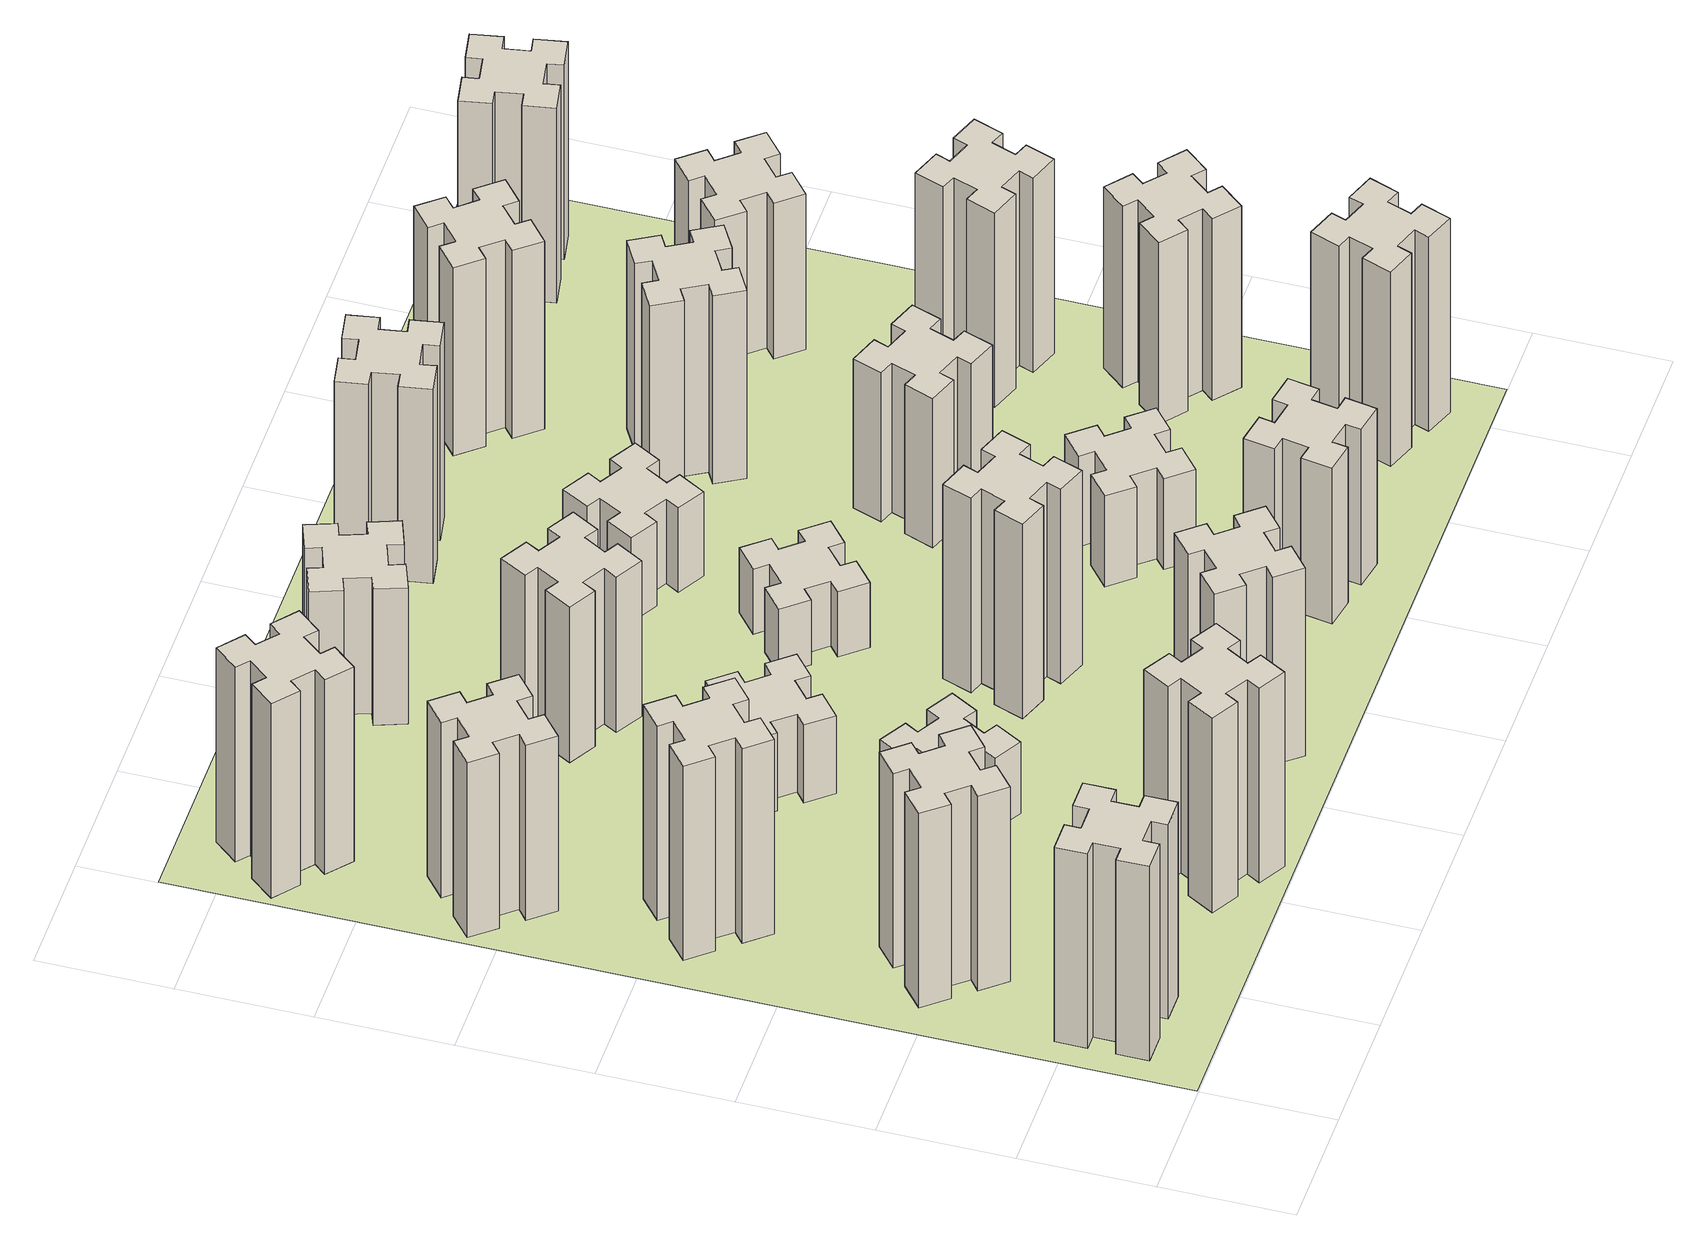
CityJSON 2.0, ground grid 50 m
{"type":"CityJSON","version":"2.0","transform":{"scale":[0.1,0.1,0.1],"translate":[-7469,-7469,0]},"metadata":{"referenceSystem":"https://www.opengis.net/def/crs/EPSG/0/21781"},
"CityObjects":{
"building1":{"type":"Building","attributes":{"class":"1000","function":"1000","usage":"1000","yearOfConstruction":2016,"roofType":"1000","measuredHeight":90,"storeysAboveGround":30,"storeysBelowGround":0},"geometry":[{"type":"Solid","lod":"1","boundaries":[[[[0,1,2,3,4,5,6,7,8,9,10,11,12,13,14,15,16,17,18,19]],[[17,16,20,21]],[[16,15,22,20]],[[15,14,23,22]],[[14,13,24,23]],[[13,12,25,24]],[[12,11,26,25]],[[11,10,27,26]],[[10,9,28,27]],[[9,8,29,28]],[[8,7,30,29]],[[7,6,31,30]],[[6,5,32,31]],[[5,4,33,32]],[[4,3,34,33]],[[3,2,35,34]],[[2,1,36,35]],[[1,0,37,36]],[[0,19,38,37]],[[19,18,39,38]],[[18,17,21,39]],[[24,25,26,27,28,29,30,31,32,33,34,35,36,37,38,39,21,20,22,23]]]]}]},
"building2":{"type":"Building","attributes":{"class":"1000","function":"1000","usage":"1000","yearOfConstruction":2016,"roofType":"1000","measuredHeight":90,"storeysAboveGround":30,"storeysBelowGround":0},"geometry":[{"type":"Solid","lod":"1","boundaries":[[[[40,41,42,43,44,45,46,47,48,49,50,51,52,53,54,55,56,57,58,59]],[[57,56,60,61]],[[56,55,62,60]],[[55,54,63,62]],[[54,53,64,63]],[[53,52,65,64]],[[52,51,66,65]],[[51,50,67,66]],[[50,49,68,67]],[[49,48,69,68]],[[48,47,70,69]],[[47,46,71,70]],[[46,45,72,71]],[[45,44,73,72]],[[44,43,74,73]],[[43,42,75,74]],[[42,41,76,75]],[[41,40,77,76]],[[40,59,78,77]],[[59,58,79,78]],[[58,57,61,79]],[[64,65,66,67,68,69,70,71,72,73,74,75,76,77,78,79,61,60,62,63]]]]}]},
"building3":{"type":"Building","attributes":{"class":"1000","function":"1000","usage":"1000","yearOfConstruction":2016,"roofType":"1000","measuredHeight":90,"storeysAboveGround":30,"storeysBelowGround":0},"geometry":[{"type":"Solid","lod":"1","boundaries":[[[[80,81,82,83,84,85,86,87,88,89,90,91,92,93,94,95,96,97,98,99]],[[97,96,100,101]],[[96,95,102,100]],[[95,94,103,102]],[[94,93,104,103]],[[93,92,105,104]],[[92,91,106,105]],[[91,90,107,106]],[[90,89,108,107]],[[89,88,109,108]],[[88,87,110,109]],[[87,86,111,110]],[[86,85,112,111]],[[85,84,113,112]],[[84,83,114,113]],[[83,82,115,114]],[[82,81,116,115]],[[81,80,117,116]],[[80,99,118,117]],[[99,98,119,118]],[[98,97,101,119]],[[104,105,106,107,108,109,110,111,112,113,114,115,116,117,118,119,101,100,102,103]]]]}]},
"building4":{"type":"Building","attributes":{"class":"1000","function":"1000","usage":"1000","yearOfConstruction":2016,"roofType":"1000","measuredHeight":81,"storeysAboveGround":30,"storeysBelowGround":0},"geometry":[{"type":"Solid","lod":"1","boundaries":[[[[120,121,122,123,124,125,126,127,128,129,130,131,132,133,134,135,136,137,138,139]],[[137,136,140,141]],[[136,135,142,140]],[[135,134,143,142]],[[134,133,144,143]],[[133,132,145,144]],[[132,131,146,145]],[[131,130,147,146]],[[130,129,148,147]],[[129,128,149,148]],[[128,127,150,149]],[[127,126,151,150]],[[126,125,152,151]],[[125,124,153,152]],[[124,123,154,153]],[[123,122,155,154]],[[122,121,156,155]],[[121,120,157,156]],[[120,139,158,157]],[[139,138,159,158]],[[138,137,141,159]],[[144,145,146,147,148,149,150,151,152,153,154,155,156,157,158,159,141,140,142,143]]]]}]},
"building5":{"type":"Building","attributes":{"class":"1000","function":"1000","usage":"1000","yearOfConstruction":2016,"roofType":"1000","measuredHeight":90,"storeysAboveGround":30,"storeysBelowGround":0},"geometry":[{"type":"Solid","lod":"1","boundaries":[[[[160,161,162,163,164,165,166,167,168,169,170,171,172,173,174,175,176,177,178,179]],[[177,176,180,181]],[[176,175,182,180]],[[175,174,183,182]],[[174,173,184,183]],[[173,172,185,184]],[[172,171,186,185]],[[171,170,187,186]],[[170,169,188,187]],[[169,168,189,188]],[[168,167,190,189]],[[167,166,191,190]],[[166,165,192,191]],[[165,164,193,192]],[[164,163,194,193]],[[163,162,195,194]],[[162,161,196,195]],[[161,160,197,196]],[[160,179,198,197]],[[179,178,199,198]],[[178,177,181,199]],[[184,185,186,187,188,189,190,191,192,193,194,195,196,197,198,199,181,180,182,183]]]]}]},
"building6":{"type":"Building","attributes":{"class":"1000","function":"1000","usage":"1000","yearOfConstruction":2016,"roofType":"1000","measuredHeight":90,"storeysAboveGround":30,"storeysBelowGround":0},"geometry":[{"type":"Solid","lod":"1","boundaries":[[[[200,201,202,203,204,205,206,207,208,209,210,211,212,213,214,215,216,217,218,219]],[[217,216,220,221]],[[216,215,222,220]],[[215,214,223,222]],[[214,213,224,223]],[[213,212,225,224]],[[212,211,226,225]],[[211,210,227,226]],[[210,209,228,227]],[[209,208,229,228]],[[208,207,230,229]],[[207,206,231,230]],[[206,205,232,231]],[[205,204,233,232]],[[204,203,234,233]],[[203,202,235,234]],[[202,201,236,235]],[[201,200,237,236]],[[200,219,238,237]],[[219,218,239,238]],[[218,217,221,239]],[[224,225,226,227,228,229,230,231,232,233,234,235,236,237,238,239,221,220,222,223]]]]}]},
"building7":{"type":"Building","attributes":{"class":"1000","function":"1000","usage":"1000","yearOfConstruction":2016,"roofType":"1000","measuredHeight":33,"storeysAboveGround":30,"storeysBelowGround":0},"geometry":[{"type":"Solid","lod":"1","boundaries":[[[[240,241,242,243,244,245,246,247,248,249,250,251,252,253,254,255,256,257,258,259]],[[257,256,260,261]],[[256,255,262,260]],[[255,254,263,262]],[[254,253,264,263]],[[253,252,265,264]],[[252,251,266,265]],[[251,250,267,266]],[[250,249,268,267]],[[249,248,269,268]],[[248,247,270,269]],[[247,246,271,270]],[[246,245,272,271]],[[245,244,273,272]],[[244,243,274,273]],[[243,242,275,274]],[[242,241,276,275]],[[241,240,277,276]],[[240,259,278,277]],[[259,258,279,278]],[[258,257,261,279]],[[264,265,266,267,268,269,270,271,272,273,274,275,276,277,278,279,261,260,262,263]]]]}]},
"building8":{"type":"Building","attributes":{"class":"1000","function":"1000","usage":"1000","yearOfConstruction":2016,"roofType":"1000","measuredHeight":36,"storeysAboveGround":30,"storeysBelowGround":0},"geometry":[{"type":"Solid","lod":"1","boundaries":[[[[280,281,282,283,284,285,286,287,288,289,290,291,292,293,294,295,296,297,298,299]],[[297,296,300,301]],[[296,295,302,300]],[[295,294,303,302]],[[294,293,304,303]],[[293,292,305,304]],[[292,291,306,305]],[[291,290,307,306]],[[290,289,308,307]],[[289,288,309,308]],[[288,287,310,309]],[[287,286,311,310]],[[286,285,312,311]],[[285,284,313,312]],[[284,283,314,313]],[[283,282,315,314]],[[282,281,316,315]],[[281,280,317,316]],[[280,299,318,317]],[[299,298,319,318]],[[298,297,301,319]],[[304,305,306,307,308,309,310,311,312,313,314,315,316,317,318,319,301,300,302,303]]]]}]},
"building9":{"type":"Building","attributes":{"class":"1000","function":"1000","usage":"1000","yearOfConstruction":2016,"roofType":"1000","measuredHeight":87,"storeysAboveGround":30,"storeysBelowGround":0},"geometry":[{"type":"Solid","lod":"1","boundaries":[[[[320,321,322,323,324,325,326,327,328,329,330,331,332,333,334,335,336,337,338,339]],[[337,336,340,341]],[[336,335,342,340]],[[335,334,343,342]],[[334,333,344,343]],[[333,332,345,344]],[[332,331,346,345]],[[331,330,347,346]],[[330,329,348,347]],[[329,328,349,348]],[[328,327,350,349]],[[327,326,351,350]],[[326,325,352,351]],[[325,324,353,352]],[[324,323,354,353]],[[323,322,355,354]],[[322,321,356,355]],[[321,320,357,356]],[[320,339,358,357]],[[339,338,359,358]],[[338,337,341,359]],[[344,345,346,347,348,349,350,351,352,353,354,355,356,357,358,359,341,340,342,343]]]]}]},
"building10":{"type":"Building","attributes":{"class":"1000","function":"1000","usage":"1000","yearOfConstruction":2016,"roofType":"1000","measuredHeight":72,"storeysAboveGround":30,"storeysBelowGround":0},"geometry":[{"type":"Solid","lod":"1","boundaries":[[[[360,361,362,363,364,365,366,367,368,369,370,371,372,373,374,375,376,377,378,379]],[[377,376,380,381]],[[376,375,382,380]],[[375,374,383,382]],[[374,373,384,383]],[[373,372,385,384]],[[372,371,386,385]],[[371,370,387,386]],[[370,369,388,387]],[[369,368,389,388]],[[368,367,390,389]],[[367,366,391,390]],[[366,365,392,391]],[[365,364,393,392]],[[364,363,394,393]],[[363,362,395,394]],[[362,361,396,395]],[[361,360,397,396]],[[360,379,398,397]],[[379,378,399,398]],[[378,377,381,399]],[[384,385,386,387,388,389,390,391,392,393,394,395,396,397,398,399,381,380,382,383]]]]}]},
"building11":{"type":"Building","attributes":{"class":"1000","function":"1000","usage":"1000","yearOfConstruction":2016,"roofType":"1000","measuredHeight":63,"storeysAboveGround":30,"storeysBelowGround":0},"geometry":[{"type":"Solid","lod":"1","boundaries":[[[[400,401,402,403,404,405,406,407,408,409,410,411,412,413,414,415,416,417,418,419]],[[417,416,420,421]],[[416,415,422,420]],[[415,414,423,422]],[[414,413,424,423]],[[413,412,425,424]],[[412,411,426,425]],[[411,410,427,426]],[[410,409,428,427]],[[409,408,429,428]],[[408,407,430,429]],[[407,406,431,430]],[[406,405,432,431]],[[405,404,433,432]],[[404,403,434,433]],[[403,402,435,434]],[[402,401,436,435]],[[401,400,437,436]],[[400,419,438,437]],[[419,418,439,438]],[[418,417,421,439]],[[424,425,426,427,428,429,430,431,432,433,434,435,436,437,438,439,421,420,422,423]]]]}]},
"building12":{"type":"Building","attributes":{"class":"1000","function":"1000","usage":"1000","yearOfConstruction":2016,"roofType":"1000","measuredHeight":90,"storeysAboveGround":30,"storeysBelowGround":0},"geometry":[{"type":"Solid","lod":"1","boundaries":[[[[440,441,442,443,444,445,446,447,448,449,450,451,452,453,454,455,456,457,458,459]],[[457,456,460,461]],[[456,455,462,460]],[[455,454,463,462]],[[454,453,464,463]],[[453,452,465,464]],[[452,451,466,465]],[[451,450,467,466]],[[450,449,468,467]],[[449,448,469,468]],[[448,447,470,469]],[[447,446,471,470]],[[446,445,472,471]],[[445,444,473,472]],[[444,443,474,473]],[[443,442,475,474]],[[442,441,476,475]],[[441,440,477,476]],[[440,459,478,477]],[[459,458,479,478]],[[458,457,461,479]],[[464,465,466,467,468,469,470,471,472,473,474,475,476,477,478,479,461,460,462,463]]]]}]},
"building13":{"type":"Building","attributes":{"class":"1000","function":"1000","usage":"1000","yearOfConstruction":2016,"roofType":"1000","measuredHeight":30,"storeysAboveGround":30,"storeysBelowGround":0},"geometry":[{"type":"Solid","lod":"1","boundaries":[[[[480,481,482,483,484,485,486,487,488,489,490,491,492,493,494,495,496,497,498,499]],[[497,496,500,501]],[[496,495,502,500]],[[495,494,503,502]],[[494,493,504,503]],[[493,492,505,504]],[[492,491,506,505]],[[491,490,507,506]],[[490,489,508,507]],[[489,488,509,508]],[[488,487,510,509]],[[487,486,511,510]],[[486,485,512,511]],[[485,484,513,512]],[[484,483,514,513]],[[483,482,515,514]],[[482,481,516,515]],[[481,480,517,516]],[[480,499,518,517]],[[499,498,519,518]],[[498,497,501,519]],[[504,505,506,507,508,509,510,511,512,513,514,515,516,517,518,519,501,500,502,503]]]]}]},
"building14":{"type":"Building","attributes":{"class":"1000","function":"1000","usage":"1000","yearOfConstruction":2016,"roofType":"1000","measuredHeight":72,"storeysAboveGround":30,"storeysBelowGround":0},"geometry":[{"type":"Solid","lod":"1","boundaries":[[[[520,521,522,523,524,525,526,527,528,529,530,531,532,533,534,535,536,537,538,539]],[[537,536,540,541]],[[536,535,542,540]],[[535,534,543,542]],[[534,533,544,543]],[[533,532,545,544]],[[532,531,546,545]],[[531,530,547,546]],[[530,529,548,547]],[[529,528,549,548]],[[528,527,550,549]],[[527,526,551,550]],[[526,525,552,551]],[[525,524,553,552]],[[524,523,554,553]],[[523,522,555,554]],[[522,521,556,555]],[[521,520,557,556]],[[520,539,558,557]],[[539,538,559,558]],[[538,537,541,559]],[[544,545,546,547,548,549,550,551,552,553,554,555,556,557,558,559,541,540,542,543]]]]}]},
"building15":{"type":"Building","attributes":{"class":"1000","function":"1000","usage":"1000","yearOfConstruction":2016,"roofType":"1000","measuredHeight":39,"storeysAboveGround":30,"storeysBelowGround":0},"geometry":[{"type":"Solid","lod":"1","boundaries":[[[[560,561,562,563,564,565,566,567,568,569,570,571,572,573,574,575,576,577,578,579]],[[577,576,580,581]],[[576,575,582,580]],[[575,574,583,582]],[[574,573,584,583]],[[573,572,585,584]],[[572,571,586,585]],[[571,570,587,586]],[[570,569,588,587]],[[569,568,589,588]],[[568,567,590,589]],[[567,566,591,590]],[[566,565,592,591]],[[565,564,593,592]],[[564,563,594,593]],[[563,562,595,594]],[[562,561,596,595]],[[561,560,597,596]],[[560,579,598,597]],[[579,578,599,598]],[[578,577,581,599]],[[584,585,586,587,588,589,590,591,592,593,594,595,596,597,598,599,581,580,582,583]]]]}]},
"building16":{"type":"Building","attributes":{"class":"1000","function":"1000","usage":"1000","yearOfConstruction":2016,"roofType":"1000","measuredHeight":90,"storeysAboveGround":30,"storeysBelowGround":0},"geometry":[{"type":"Solid","lod":"1","boundaries":[[[[600,601,602,603,604,605,606,607,608,609,610,611,612,613,614,615,616,617,618,619]],[[617,616,620,621]],[[616,615,622,620]],[[615,614,623,622]],[[614,613,624,623]],[[613,612,625,624]],[[612,611,626,625]],[[611,610,627,626]],[[610,609,628,627]],[[609,608,629,628]],[[608,607,630,629]],[[607,606,631,630]],[[606,605,632,631]],[[605,604,633,632]],[[604,603,634,633]],[[603,602,635,634]],[[602,601,636,635]],[[601,600,637,636]],[[600,619,638,637]],[[619,618,639,638]],[[618,617,621,639]],[[624,625,626,627,628,629,630,631,632,633,634,635,636,637,638,639,621,620,622,623]]]]}]},
"building17":{"type":"Building","attributes":{"class":"1000","function":"1000","usage":"1000","yearOfConstruction":2016,"roofType":"1000","measuredHeight":42,"storeysAboveGround":30,"storeysBelowGround":0},"geometry":[{"type":"Solid","lod":"1","boundaries":[[[[640,641,642,643,644,645,646,647,648,649,650,651,652,653,654,655,656,657,658,659]],[[657,656,660,661]],[[656,655,662,660]],[[655,654,663,662]],[[654,653,664,663]],[[653,652,665,664]],[[652,651,666,665]],[[651,650,667,666]],[[650,649,668,667]],[[649,648,669,668]],[[648,647,670,669]],[[647,646,671,670]],[[646,645,672,671]],[[645,644,673,672]],[[644,643,674,673]],[[643,642,675,674]],[[642,641,676,675]],[[641,640,677,676]],[[640,659,678,677]],[[659,658,679,678]],[[658,657,661,679]],[[664,665,666,667,668,669,670,671,672,673,674,675,676,677,678,679,661,660,662,663]]]]}]},
"building18":{"type":"Building","attributes":{"class":"1000","function":"1000","usage":"1000","yearOfConstruction":2016,"roofType":"1000","measuredHeight":69,"storeysAboveGround":30,"storeysBelowGround":0},"geometry":[{"type":"Solid","lod":"1","boundaries":[[[[680,681,682,683,684,685,686,687,688,689,690,691,692,693,694,695,696,697,698,699]],[[697,696,700,701]],[[696,695,702,700]],[[695,694,703,702]],[[694,693,704,703]],[[693,692,705,704]],[[692,691,706,705]],[[691,690,707,706]],[[690,689,708,707]],[[689,688,709,708]],[[688,687,710,709]],[[687,686,711,710]],[[686,685,712,711]],[[685,684,713,712]],[[684,683,714,713]],[[683,682,715,714]],[[682,681,716,715]],[[681,680,717,716]],[[680,699,718,717]],[[699,698,719,718]],[[698,697,701,719]],[[704,705,706,707,708,709,710,711,712,713,714,715,716,717,718,719,701,700,702,703]]]]}]},
"building19":{"type":"Building","attributes":{"class":"1000","function":"1000","usage":"1000","yearOfConstruction":2016,"roofType":"1000","measuredHeight":87,"storeysAboveGround":30,"storeysBelowGround":0},"geometry":[{"type":"Solid","lod":"1","boundaries":[[[[720,721,722,723,724,725,726,727,728,729,730,731,732,733,734,735,736,737,738,739]],[[737,736,740,741]],[[736,735,742,740]],[[735,734,743,742]],[[734,733,744,743]],[[733,732,745,744]],[[732,731,746,745]],[[731,730,747,746]],[[730,729,748,747]],[[729,728,749,748]],[[728,727,750,749]],[[727,726,751,750]],[[726,725,752,751]],[[725,724,753,752]],[[724,723,754,753]],[[723,722,755,754]],[[722,721,756,755]],[[721,720,757,756]],[[720,739,758,757]],[[739,738,759,758]],[[738,737,741,759]],[[744,745,746,747,748,749,750,751,752,753,754,755,756,757,758,759,741,740,742,743]]]]}]},
"building20":{"type":"Building","attributes":{"class":"1000","function":"1000","usage":"1000","yearOfConstruction":2016,"roofType":"1000","measuredHeight":90,"storeysAboveGround":30,"storeysBelowGround":0},"geometry":[{"type":"Solid","lod":"1","boundaries":[[[[760,761,762,763,764,765,766,767,768,769,770,771,772,773,774,775,776,777,778,779]],[[777,776,780,781]],[[776,775,782,780]],[[775,774,783,782]],[[774,773,784,783]],[[773,772,785,784]],[[772,771,786,785]],[[771,770,787,786]],[[770,769,788,787]],[[769,768,789,788]],[[768,767,790,789]],[[767,766,791,790]],[[766,765,792,791]],[[765,764,793,792]],[[764,763,794,793]],[[763,762,795,794]],[[762,761,796,795]],[[761,760,797,796]],[[760,779,798,797]],[[779,778,799,798]],[[778,777,781,799]],[[784,785,786,787,788,789,790,791,792,793,794,795,796,797,798,799,781,780,782,783]]]]}]},
"building21":{"type":"Building","attributes":{"class":"1000","function":"1000","usage":"1000","yearOfConstruction":2016,"roofType":"1000","measuredHeight":87,"storeysAboveGround":30,"storeysBelowGround":0},"geometry":[{"type":"Solid","lod":"1","boundaries":[[[[800,801,802,803,804,805,806,807,808,809,810,811,812,813,814,815,816,817,818,819]],[[817,816,820,821]],[[816,815,822,820]],[[815,814,823,822]],[[814,813,824,823]],[[813,812,825,824]],[[812,811,826,825]],[[811,810,827,826]],[[810,809,828,827]],[[809,808,829,828]],[[808,807,830,829]],[[807,806,831,830]],[[806,805,832,831]],[[805,804,833,832]],[[804,803,834,833]],[[803,802,835,834]],[[802,801,836,835]],[[801,800,837,836]],[[800,819,838,837]],[[819,818,839,838]],[[818,817,821,839]],[[824,825,826,827,828,829,830,831,832,833,834,835,836,837,838,839,821,820,822,823]]]]}]},
"building22":{"type":"Building","attributes":{"class":"1000","function":"1000","usage":"1000","yearOfConstruction":2016,"roofType":"1000","measuredHeight":84,"storeysAboveGround":30,"storeysBelowGround":0},"geometry":[{"type":"Solid","lod":"1","boundaries":[[[[840,841,842,843,844,845,846,847,848,849,850,851,852,853,854,855,856,857,858,859]],[[857,856,860,861]],[[856,855,862,860]],[[855,854,863,862]],[[854,853,864,863]],[[853,852,865,864]],[[852,851,866,865]],[[851,850,867,866]],[[850,849,868,867]],[[849,848,869,868]],[[848,847,870,869]],[[847,846,871,870]],[[846,845,872,871]],[[845,844,873,872]],[[844,843,874,873]],[[843,842,875,874]],[[842,841,876,875]],[[841,840,877,876]],[[840,859,878,877]],[[859,858,879,878]],[[858,857,861,879]],[[864,865,866,867,868,869,870,871,872,873,874,875,876,877,878,879,861,860,862,863]]]]}]},
"building23":{"type":"Building","attributes":{"class":"1000","function":"1000","usage":"1000","yearOfConstruction":2016,"roofType":"1000","measuredHeight":90,"storeysAboveGround":30,"storeysBelowGround":0},"geometry":[{"type":"Solid","lod":"1","boundaries":[[[[880,881,882,883,884,885,886,887,888,889,890,891,892,893,894,895,896,897,898,899]],[[897,896,900,901]],[[896,895,902,900]],[[895,894,903,902]],[[894,893,904,903]],[[893,892,905,904]],[[892,891,906,905]],[[891,890,907,906]],[[890,889,908,907]],[[889,888,909,908]],[[888,887,910,909]],[[887,886,911,910]],[[886,885,912,911]],[[885,884,913,912]],[[884,883,914,913]],[[883,882,915,914]],[[882,881,916,915]],[[881,880,917,916]],[[880,899,918,917]],[[899,898,919,918]],[[898,897,901,919]],[[904,905,906,907,908,909,910,911,912,913,914,915,916,917,918,919,901,900,902,903]]]]}]},
"building24":{"type":"Building","attributes":{"class":"1000","function":"1000","usage":"1000","yearOfConstruction":2016,"roofType":"1000","measuredHeight":72,"storeysAboveGround":30,"storeysBelowGround":0},"geometry":[{"type":"Solid","lod":"1","boundaries":[[[[920,921,922,923,924,925,926,927,928,929,930,931,932,933,934,935,936,937,938,939]],[[937,936,940,941]],[[936,935,942,940]],[[935,934,943,942]],[[934,933,944,943]],[[933,932,945,944]],[[932,931,946,945]],[[931,930,947,946]],[[930,929,948,947]],[[929,928,949,948]],[[928,927,950,949]],[[927,926,951,950]],[[926,925,952,951]],[[925,924,953,952]],[[924,923,954,953]],[[923,922,955,954]],[[922,921,956,955]],[[921,920,957,956]],[[920,939,958,957]],[[939,938,959,958]],[[938,937,941,959]],[[944,945,946,947,948,949,950,951,952,953,954,955,956,957,958,959,941,940,942,943]]]]}]},
"building25":{"type":"Building","attributes":{"class":"1000","function":"1000","usage":"1000","yearOfConstruction":2016,"roofType":"1000","measuredHeight":90,"storeysAboveGround":30,"storeysBelowGround":0},"geometry":[{"type":"Solid","lod":"1","boundaries":[[[[960,961,962,963,964,965,966,967,968,969,970,971,972,973,974,975,976,977,978,979]],[[977,976,980,981]],[[976,975,982,980]],[[975,974,983,982]],[[974,973,984,983]],[[973,972,985,984]],[[972,971,986,985]],[[971,970,987,986]],[[970,969,988,987]],[[969,968,989,988]],[[968,967,990,989]],[[967,966,991,990]],[[966,965,992,991]],[[965,964,993,992]],[[964,963,994,993]],[[963,962,995,994]],[[962,961,996,995]],[[961,960,997,996]],[[960,979,998,997]],[[979,978,999,998]],[[978,977,981,999]],[[984,985,986,987,988,989,990,991,992,993,994,995,996,997,998,999,981,980,982,983]]]]}]},
"landuse1":{"type":"LandUse","attributes":{"name":"plot1","function":"1010"},"geometry":[{"type":"MultiSurface","lod":"1","boundaries":[[[1000,1001,1002,1003]]]}]}
},
"vertices":[
[165,425,0],[165,325,0],[105,325,0],[105,205,0],[225,205,0],[225,265,0],[325,265,0],[325,205,0],[445,205,0],[445,325,0],[385,325,0],[385,425,0],[445,425,0],[445,545,0],[325,545,0],[325,485,0],[225,485,0],[225,545,0],[105,545,0],[105,425,0],[225,485,900],[225,545,900],[325,485,900],[325,545,900],[445,545,900],[445,425,900],[385,425,900],[385,325,900],[445,325,900],[445,205,900],[325,205,900],[325,265,900],[225,265,900],[225,205,900],[105,205,900],[105,325,900],[165,325,900],[165,425,900],[105,425,900],[105,545,900],
[492,1048,0],[427,1124,0],[473,1163,0],[396,1255,0],[304,1178,0],[343,1132,0],[266,1067,0],[228,1113,0],[136,1036,0],[213,944,0],[259,983,0],[323,906,0],[277,868,0],[354,776,0],[446,853,0],[408,899,0],[484,963,0],[523,917,0],[615,994,0],[538,1086,0],[484,963,900],[523,917,900],[408,899,900],[446,853,900],[354,776,900],[277,868,900],[323,906,900],[259,983,900],[213,944,900],[136,1036,900],[228,1113,900],[266,1067,900],[343,1132,900],[304,1178,900],[396,1255,900],[473,1163,900],[427,1124,900],[492,1048,900],[538,1086,900],[615,994,900],
[492,1888,0],[427,1964,0],[473,2003,0],[396,2095,0],[304,2018,0],[343,1972,0],[266,1907,0],[228,1953,0],[136,1876,0],[213,1784,0],[259,1823,0],[323,1746,0],[277,1708,0],[354,1616,0],[446,1693,0],[408,1739,0],[484,1803,0],[523,1757,0],[615,1834,0],[538,1926,0],[484,1803,900],[523,1757,900],[408,1739,900],[446,1693,900],[354,1616,900],[277,1708,900],[323,1746,900],[259,1823,900],[213,1784,900],[136,1876,900],[228,1953,900],[266,1907,900],[343,1972,900],[304,2018,900],[396,2095,900],[473,2003,900],[427,1964,900],[492,1888,900],[538,1926,900],[615,1834,900],
[243,2712,0],[166,2647,0],[128,2693,0],[36,2616,0],[113,2524,0],[159,2563,0],[223,2486,0],[177,2448,0],[254,2356,0],[346,2433,0],[308,2479,0],[384,2543,0],[423,2497,0],[515,2574,0],[438,2666,0],[392,2628,0],[327,2704,0],[373,2743,0],[296,2835,0],[204,2758,0],[327,2704,810],[373,2743,810],[392,2628,810],[438,2666,810],[515,2574,810],[423,2497,810],[384,2543,810],[308,2479,810],[346,2433,810],[254,2356,810],[177,2448,810],[223,2486,810],[159,2563,810],[113,2524,810],[36,2616,810],[128,2693,810],[166,2647,810],[243,2712,810],[204,2758,810],[296,2835,810],
[1214,346,0],[1127,396,0],[1157,448,0],[1053,508,0],[993,404,0],[1045,374,0],[995,287,0],[943,317,0],[883,213,0],[987,153,0],[1017,205,0],[1104,155,0],[1074,103,0],[1178,43,0],[1238,147,0],[1186,177,0],[1236,264,0],[1288,234,0],[1348,338,0],[1244,398,0],[1236,264,900],[1288,234,900],[1186,177,900],[1238,147,900],[1178,43,900],[1074,103,900],[1104,155,900],[1017,205,900],[987,153,900],[883,213,900],[943,317,900],[995,287,900],[1045,374,900],[993,404,900],[1053,508,900],[1157,448,900],[1127,396,900],[1214,346,900],[1244,398,900],[1348,338,900],
[384,3387,0],[308,3452,0],[346,3498,0],[254,3575,0],[177,3483,0],[223,3444,0],[159,3368,0],[113,3406,0],[36,3314,0],[128,3237,0],[166,3283,0],[243,3219,0],[204,3173,0],[296,3096,0],[373,3188,0],[327,3226,0],[392,3303,0],[438,3264,0],[515,3356,0],[423,3433,0],[392,3303,900],[438,3264,900],[327,3226,900],[373,3188,900],[296,3096,900],[204,3173,900],[243,3219,900],[166,3283,900],[128,3237,900],[36,3314,900],[113,3406,900],[159,3368,900],[223,3444,900],[177,3483,900],[254,3575,900],[346,3498,900],[308,3452,900],[384,3387,900],[423,3433,900],[515,3356,900],
[1186,1117,0],[1236,1204,0],[1288,1174,0],[1348,1278,0],[1244,1338,0],[1214,1286,0],[1127,1336,0],[1157,1388,0],[1053,1448,0],[993,1344,0],[1045,1314,0],[995,1227,0],[943,1257,0],[883,1153,0],[987,1093,0],[1017,1145,0],[1104,1095,0],[1074,1043,0],[1178,983,0],[1238,1087,0],[1104,1095,330],[1074,1043,330],[1017,1145,330],[987,1093,330],[883,1153,330],[943,1257,330],[995,1227,330],[1045,1314,330],[993,1344,330],[1053,1448,330],[1157,1388,330],[1127,1336,330],[1214,1286,330],[1244,1338,330],[1348,1278,330],[1288,1174,330],[1236,1204,330],[1186,1117,330],[1238,1087,330],[1178,983,330],
[1083,1972,0],[1006,1907,0],[968,1953,0],[876,1876,0],[953,1784,0],[999,1823,0],[1063,1746,0],[1017,1708,0],[1094,1616,0],[1186,1693,0],[1148,1739,0],[1224,1803,0],[1263,1757,0],[1355,1834,0],[1278,1926,0],[1232,1888,0],[1167,1964,0],[1213,2003,0],[1136,2095,0],[1044,2018,0],[1167,1964,360],[1213,2003,360],[1232,1888,360],[1278,1926,360],[1355,1834,360],[1263,1757,360],[1224,1803,360],[1148,1739,360],[1186,1693,360],[1094,1616,360],[1017,1708,360],[1063,1746,360],[999,1823,360],[953,1784,360],[876,1876,360],[968,1953,360],[1006,1907,360],[1083,1972,360],[1044,2018,360],[1136,2095,360],
[1639,343,0],[1703,266,0],[1657,228,0],[1734,136,0],[1826,213,0],[1788,259,0],[1864,323,0],[1903,277,0],[1995,354,0],[1918,446,0],[1872,408,0],[1807,484,0],[1853,523,0],[1776,615,0],[1684,538,0],[1723,492,0],[1646,427,0],[1608,473,0],[1516,396,0],[1593,304,0],[1646,427,870],[1608,473,870],[1723,492,870],[1684,538,870],[1776,615,870],[1853,523,870],[1807,484,870],[1872,408,870],[1918,446,870],[1995,354,870],[1903,277,870],[1864,323,870],[1788,259,870],[1826,213,870],[1734,136,870],[1657,228,870],[1703,266,870],[1639,343,870],[1593,304,870],[1516,396,870],
[1314,2666,0],[1227,2716,0],[1257,2768,0],[1153,2828,0],[1093,2724,0],[1145,2694,0],[1095,2607,0],[1043,2637,0],[983,2533,0],[1087,2473,0],[1117,2525,0],[1204,2475,0],[1174,2423,0],[1278,2363,0],[1338,2467,0],[1286,2497,0],[1336,2584,0],[1388,2554,0],[1448,2658,0],[1344,2718,0],[1336,2584,720],[1388,2554,720],[1286,2497,720],[1338,2467,720],[1278,2363,720],[1174,2423,720],[1204,2475,720],[1117,2525,720],[1087,2473,720],[983,2533,720],[1043,2637,720],[1095,2607,720],[1145,2694,720],[1093,2724,720],[1153,2828,720],[1257,2768,720],[1227,2716,720],[1314,2666,720],[1344,2718,720],[1448,2658,720],
[1125,3456,0],[1031,3422,0],[1010,3478,0],[897,3437,0],[939,3324,0],[995,3345,0],[1029,3251,0],[973,3230,0],[1014,3117,0],[1127,3159,0],[1106,3215,0],[1200,3249,0],[1220,3193,0],[1333,3234,0],[1292,3347,0],[1236,3326,0],[1202,3420,0],[1258,3440,0],[1217,3553,0],[1104,3512,0],[1202,3420,630],[1258,3440,630],[1236,3326,630],[1292,3347,630],[1333,3234,630],[1220,3193,630],[1200,3249,630],[1106,3215,630],[1127,3159,630],[1014,3117,630],[973,3230,630],[1029,3251,630],[995,3345,630],[939,3324,630],[897,3437,630],[1010,3478,630],[1031,3422,630],[1125,3456,630],[1104,3512,630],[1217,3553,630],
[1769,1300,0],[1735,1206,0],[1679,1227,0],[1637,1114,0],[1750,1073,0],[1771,1129,0],[1865,1095,0],[1844,1039,0],[1957,997,0],[1998,1110,0],[1942,1131,0],[1976,1225,0],[2032,1204,0],[2073,1317,0],[1960,1358,0],[1940,1302,0],[1846,1336,0],[1867,1392,0],[1754,1433,0],[1713,1320,0],[1846,1336,900],[1867,1392,900],[1940,1302,900],[1960,1358,900],[2073,1317,900],[2032,1204,900],[1976,1225,900],[1942,1131,900],[1998,1110,900],[1957,997,900],[1844,1039,900],[1865,1095,900],[1771,1129,900],[1750,1073,900],[1637,1114,900],[1679,1227,900],[1735,1206,900],[1769,1300,900],[1713,1320,900],[1754,1433,900],
[1972,1988,0],[1907,2064,0],[1953,2103,0],[1876,2195,0],[1784,2118,0],[1823,2072,0],[1746,2007,0],[1708,2053,0],[1616,1976,0],[1693,1884,0],[1739,1923,0],[1803,1846,0],[1757,1808,0],[1834,1716,0],[1926,1793,0],[1888,1839,0],[1964,1903,0],[2003,1857,0],[2095,1934,0],[2018,2026,0],[1964,1903,300],[2003,1857,300],[1888,1839,300],[1926,1793,300],[1834,1716,300],[1757,1808,300],[1803,1846,300],[1739,1923,300],[1693,1884,300],[1616,1976,300],[1708,2053,300],[1746,2007,300],[1823,2072,300],[1784,2118,300],[1876,2195,300],[1953,2103,300],[1907,2064,300],[1972,1988,300],[2018,2026,300],[2095,1934,300],
[2496,444,0],[2478,345,0],[2419,356,0],[2398,237,0],[2517,217,0],[2527,276,0],[2625,258,0],[2615,199,0],[2733,178,0],[2754,297,0],[2695,307,0],[2712,405,0],[2771,395,0],[2792,513,0],[2674,534,0],[2664,475,0],[2565,492,0],[2576,551,0],[2457,572,0],[2437,454,0],[2565,492,720],[2576,551,720],[2664,475,720],[2674,534,720],[2792,513,720],[2771,395,720],[2712,405,720],[2695,307,720],[2754,297,720],[2733,178,720],[2615,199,720],[2625,258,720],[2527,276,720],[2517,217,720],[2398,237,720],[2419,356,720],[2478,345,720],[2496,444,720],[2437,454,720],[2457,572,720],
[2026,2497,0],[2076,2584,0],[2128,2554,0],[2188,2658,0],[2084,2718,0],[2054,2666,0],[1967,2716,0],[1997,2768,0],[1893,2828,0],[1833,2724,0],[1885,2694,0],[1835,2607,0],[1783,2637,0],[1723,2533,0],[1827,2473,0],[1857,2525,0],[1944,2475,0],[1914,2423,0],[2018,2363,0],[2078,2467,0],[1944,2475,390],[1914,2423,390],[1857,2525,390],[1827,2473,390],[1723,2533,390],[1783,2637,390],[1835,2607,390],[1885,2694,390],[1833,2724,390],[1893,2828,390],[1997,2768,390],[1967,2716,390],[2054,2666,390],[2084,2718,390],[2188,2658,390],[2128,2554,390],[2076,2584,390],[2026,2497,390],[2078,2467,390],[2018,2363,390],
[1885,3552,0],[1787,3535,0],[1777,3594,0],[1658,3573,0],[1679,3455,0],[1738,3465,0],[1756,3367,0],[1697,3357,0],[1717,3238,0],[1836,3259,0],[1825,3318,0],[1924,3336,0],[1934,3277,0],[2052,3297,0],[2031,3416,0],[1972,3405,0],[1955,3504,0],[2014,3514,0],[1993,3632,0],[1875,3611,0],[1955,3504,900],[2014,3514,900],[1972,3405,900],[2031,3416,900],[2052,3297,900],[1934,3277,900],[1924,3336,900],[1825,3318,900],[1836,3259,900],[1717,3238,900],[1697,3357,900],[1756,3367,900],[1738,3465,900],[1679,3455,900],[1658,3573,900],[1777,3594,900],[1787,3535,900],[1885,3552,900],[1875,3611,900],[1993,3632,900],
[2563,1132,0],[2486,1067,0],[2448,1113,0],[2356,1036,0],[2433,944,0],[2479,983,0],[2543,906,0],[2497,868,0],[2574,776,0],[2666,853,0],[2628,899,0],[2704,963,0],[2743,917,0],[2835,994,0],[2758,1086,0],[2712,1048,0],[2647,1124,0],[2693,1163,0],[2616,1255,0],[2524,1178,0],[2647,1124,420],[2693,1163,420],[2712,1048,420],[2758,1086,420],[2835,994,420],[2743,917,420],[2704,963,420],[2628,899,420],[2666,853,420],[2574,776,420],[2497,868,420],[2543,906,420],[2479,983,420],[2433,944,420],[2356,1036,420],[2448,1113,420],[2486,1067,420],[2563,1132,420],[2524,1178,420],[2616,1255,420],
[2682,1671,0],[2716,1765,0],[2772,1744,0],[2813,1857,0],[2700,1898,0],[2680,1842,0],[2586,1876,0],[2607,1932,0],[2494,1973,0],[2453,1860,0],[2509,1840,0],[2475,1746,0],[2419,1767,0],[2377,1654,0],[2490,1613,0],[2511,1669,0],[2605,1635,0],[2584,1579,0],[2697,1537,0],[2738,1650,0],[2605,1635,690],[2584,1579,690],[2511,1669,690],[2490,1613,690],[2377,1654,690],[2419,1767,690],[2475,1746,690],[2509,1840,690],[2453,1860,690],[2494,1973,690],[2607,1932,690],[2586,1876,690],[2680,1842,690],[2700,1898,690],[2813,1857,690],[2772,1744,690],[2716,1765,690],[2682,1671,690],[2738,1650,690],[2697,1537,690],
[2607,2475,0],[2694,2525,0],[2724,2473,0],[2828,2533,0],[2768,2637,0],[2716,2607,0],[2666,2694,0],[2718,2724,0],[2658,2828,0],[2554,2768,0],[2584,2716,0],[2497,2666,0],[2467,2718,0],[2363,2658,0],[2423,2554,0],[2475,2584,0],[2525,2497,0],[2473,2467,0],[2533,2363,0],[2637,2423,0],[2525,2497,870],[2473,2467,870],[2475,2584,870],[2423,2554,870],[2363,2658,870],[2467,2718,870],[2497,2666,870],[2584,2716,870],[2554,2768,870],[2658,2828,870],[2718,2724,870],[2666,2694,870],[2716,2607,870],[2768,2637,870],[2828,2533,870],[2724,2473,870],[2694,2525,870],[2607,2475,870],[2637,2423,870],[2533,2363,870],
[3520,462,0],[3426,496,0],[3447,552,0],[3334,593,0],[3293,480,0],[3349,460,0],[3315,366,0],[3259,387,0],[3217,274,0],[3330,233,0],[3351,289,0],[3445,255,0],[3424,199,0],[3537,157,0],[3578,270,0],[3522,291,0],[3556,385,0],[3612,364,0],[3653,477,0],[3540,518,0],[3556,385,900],[3612,364,900],[3522,291,900],[3578,270,900],[3537,157,900],[3424,199,900],[3445,255,900],[3351,289,900],[3330,233,900],[3217,274,900],[3259,387,900],[3315,366,900],[3349,460,900],[3293,480,900],[3334,593,900],[3447,552,900],[3426,496,900],[3520,462,900],[3540,518,900],[3653,477,900],
[2712,3368,0],[2647,3444,0],[2693,3483,0],[2616,3575,0],[2524,3498,0],[2563,3452,0],[2486,3387,0],[2448,3433,0],[2356,3356,0],[2433,3264,0],[2479,3303,0],[2543,3226,0],[2497,3188,0],[2574,3096,0],[2666,3173,0],[2628,3219,0],[2704,3283,0],[2743,3237,0],[2835,3314,0],[2758,3406,0],[2704,3283,870],[2743,3237,870],[2628,3219,870],[2666,3173,870],[2574,3096,870],[2497,3188,870],[2543,3226,870],[2479,3303,870],[2433,3264,870],[2356,3356,870],[2448,3433,870],[2486,3387,870],[2563,3452,870],[2524,3498,870],[2616,3575,870],[2693,3483,870],[2647,3444,870],[2712,3368,870],[2758,3406,870],[2835,3314,870],
[3487,1006,0],[3552,1083,0],[3598,1044,0],[3675,1136,0],[3583,1213,0],[3544,1167,0],[3468,1232,0],[3506,1278,0],[3414,1355,0],[3337,1263,0],[3383,1224,0],[3319,1148,0],[3273,1186,0],[3196,1094,0],[3288,1017,0],[3326,1063,0],[3403,999,0],[3364,953,0],[3456,876,0],[3533,968,0],[3403,999,840],[3364,953,840],[3326,1063,840],[3288,1017,840],[3196,1094,840],[3273,1186,840],[3319,1148,840],[3383,1224,840],[3337,1263,840],[3414,1355,840],[3506,1278,840],[3468,1232,840],[3544,1167,840],[3583,1213,840],[3675,1136,840],[3598,1044,840],[3552,1083,840],[3487,1006,840],[3533,968,840],[3456,876,840],
[3420,1842,0],[3326,1876,0],[3347,1932,0],[3234,1973,0],[3193,1860,0],[3249,1840,0],[3215,1746,0],[3159,1767,0],[3117,1654,0],[3230,1613,0],[3251,1669,0],[3345,1635,0],[3324,1579,0],[3437,1537,0],[3478,1650,0],[3422,1671,0],[3456,1765,0],[3512,1744,0],[3553,1857,0],[3440,1898,0],[3456,1765,900],[3512,1744,900],[3422,1671,900],[3478,1650,900],[3437,1537,900],[3324,1579,900],[3345,1635,900],[3251,1669,900],[3230,1613,900],[3117,1654,900],[3159,1767,900],[3215,1746,900],[3249,1840,900],[3193,1860,900],[3234,1973,900],[3347,1932,900],[3326,1876,900],[3420,1842,900],[3440,1898,900],[3553,1857,900],
[3119,2563,0],[3183,2486,0],[3137,2448,0],[3214,2356,0],[3306,2433,0],[3268,2479,0],[3344,2543,0],[3383,2497,0],[3475,2574,0],[3398,2666,0],[3352,2628,0],[3287,2704,0],[3333,2743,0],[3256,2835,0],[3164,2758,0],[3203,2712,0],[3126,2647,0],[3088,2693,0],[2996,2616,0],[3073,2524,0],[3126,2647,720],[3088,2693,720],[3203,2712,720],[3164,2758,720],[3256,2835,720],[3333,2743,720],[3287,2704,720],[3352,2628,720],[3398,2666,720],[3475,2574,720],[3383,2497,720],[3344,2543,720],[3268,2479,720],[3306,2433,720],[3214,2356,720],[3137,2448,720],[3183,2486,720],[3119,2563,720],[3073,2524,720],[2996,2616,720],
[3218,3465,0],[3236,3367,0],[3177,3357,0],[3197,3238,0],[3316,3259,0],[3305,3318,0],[3404,3336,0],[3414,3277,0],[3532,3297,0],[3511,3416,0],[3452,3405,0],[3435,3504,0],[3494,3514,0],[3473,3632,0],[3355,3611,0],[3365,3552,0],[3267,3535,0],[3257,3594,0],[3138,3573,0],[3159,3455,0],[3267,3535,900],[3257,3594,900],[3365,3552,900],[3355,3611,900],[3473,3632,900],[3494,3514,900],[3435,3504,900],[3452,3405,900],[3511,3416,900],[3532,3297,900],[3414,3277,900],[3404,3336,900],[3305,3318,900],[3316,3259,900],[3197,3238,900],[3177,3357,900],[3236,3367,900],[3218,3465,900],[3159,3455,900],[3138,3573,900],
[5,3705,0],[3705,3705,0],[3705,5,0],[5,5,0]
]}
